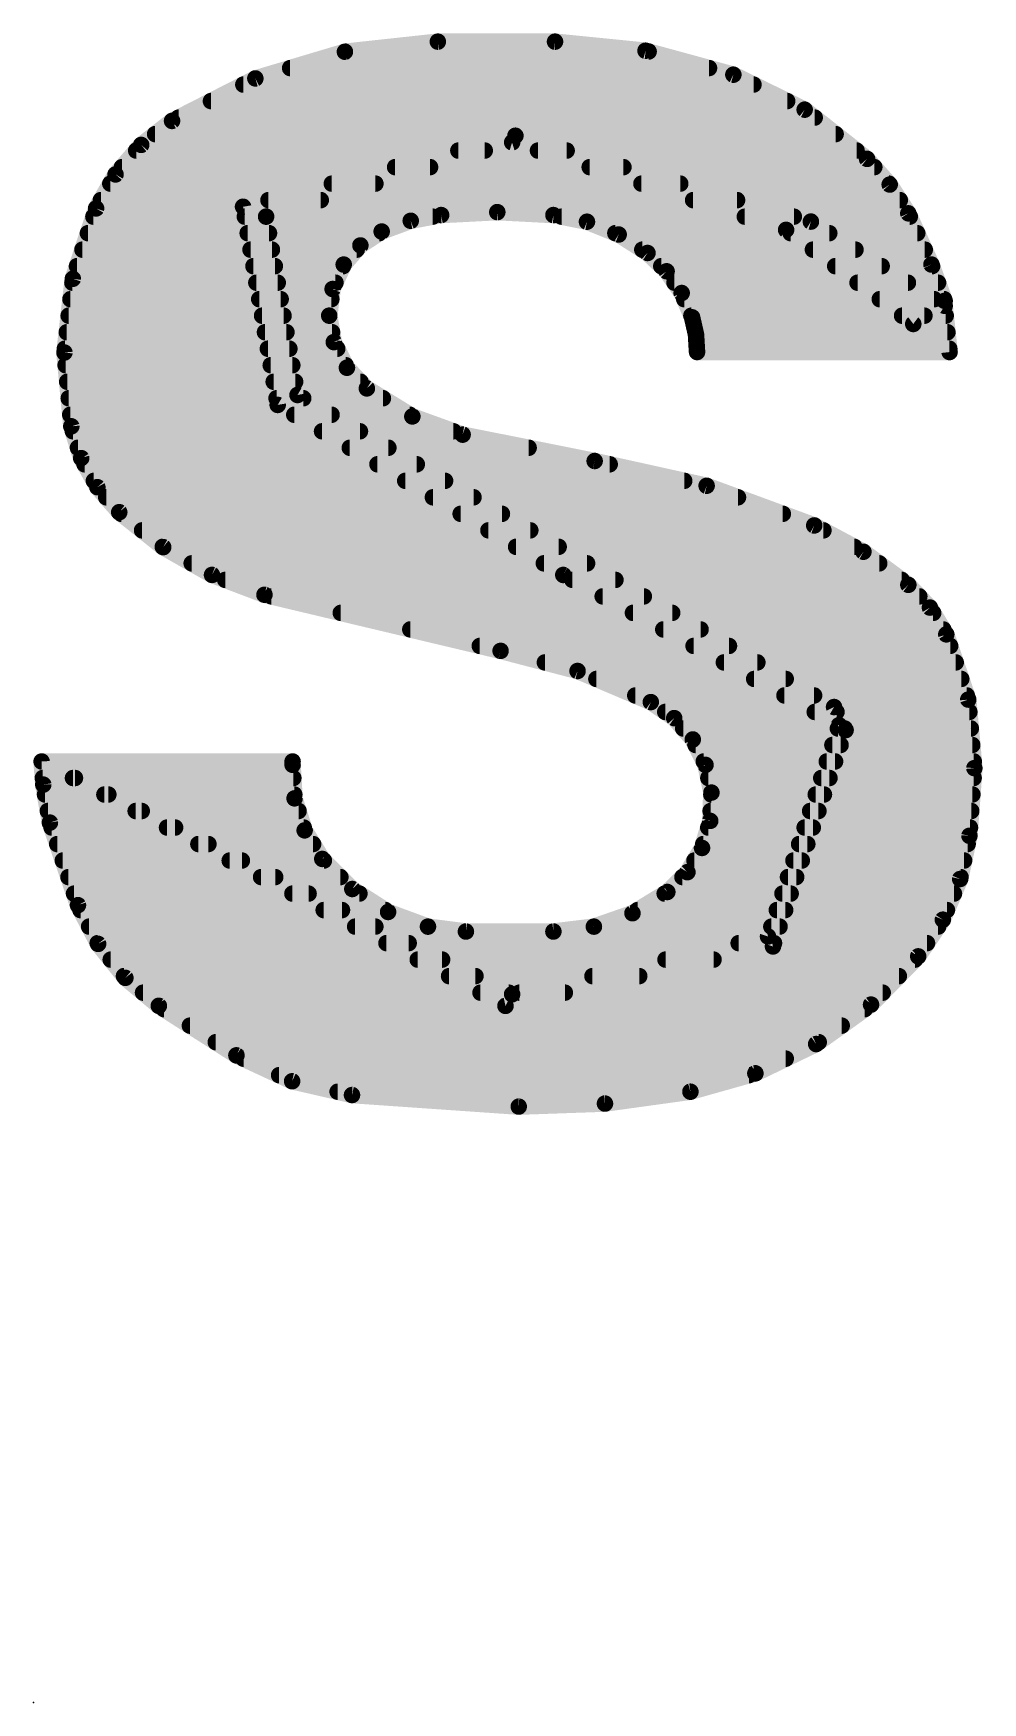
# Model space of a CAD drawing. Extents: x -15.6 to 66.2, y -11.4 to 53.5.
# Drawn here: x 27.94 to 29.4, y 10.16 to 12.728 of the extents above; entities that cross this region are included whole.
import ezdxf

# ---------------------------------------------------------------- set-up
doc = ezdxf.new("R2010")
doc.units = 0
doc.layers.add('21', color=41, linetype='CONTINUOUS')
doc.layers.add('23', color=53, linetype='CONTINUOUS')

msp = doc.modelspace()

# ---------------------------------------------------------------- linework, layer by layer
at = {"layer": '21', "const_width": 0.0254}
for points in [[(28.4193, 12.6997), (28.2815, 12.6586)], [(28.5623, 12.7152), (28.4193, 12.6997)], [(28.4219, 12.7), (28.8866, 12.7)], [(28.7426, 12.7152), (28.5623, 12.7152)], [(28.8819, 12.7013), (28.7426, 12.7152)], [(29.017, 12.6644), (28.8819, 12.7013)], [(28.335, 12.6746), (28.9796, 12.6746)], [(28.2815, 12.6586), (28.1534, 12.5933)], [(28.263, 12.6492), (29.048, 12.6492)], [(29.1267, 12.6106), (29.017, 12.6644)], [(28.2132, 12.6238), (29.0998, 12.6238)], [(28.1634, 12.5984), (29.1422, 12.5984)], [(29.2227, 12.5349), (29.1267, 12.6106)], [(28.1534, 12.5933), (28.1059, 12.5564)], [(28.1273, 12.573), (29.1744, 12.573)], [(28.6817, 12.5705), (28.2626, 12.4612)], [(29.1363, 12.4384), (28.6817, 12.5705)], [(28.1059, 12.5564), (28.0664, 12.5109)], [(28.0982, 12.5476), (28.6345, 12.5476)], [(28.2981, 12.446), (28.6766, 12.5603)], [(28.5939, 12.5476), (28.7605, 12.5476)], [(28.6766, 12.5603), (29.0982, 12.4257)], [(28.7164, 12.5476), (29.2066, 12.5476)], [(28.0762, 12.5222), (28.5504, 12.5222)], [(28.4965, 12.5222), (28.8479, 12.5222)], [(28.7959, 12.5222), (29.2339, 12.5222)], [(29.2576, 12.4954), (29.2227, 12.5349)], [(28.0664, 12.5109), (28.0365, 12.4587)], [(28.0583, 12.4968), (28.4663, 12.4968)], [(28.3991, 12.4968), (28.9353, 12.4968)], [(28.8755, 12.4968), (29.2563, 12.4968)], [(29.2862, 12.4511), (29.2576, 12.4954)], [(28.0438, 12.4714), (28.3822, 12.4714)], [(28.3017, 12.4714), (29.0227, 12.4714)], [(28.9551, 12.4714), (29.2731, 12.4714)], [(28.0365, 12.4587), (28.0007, 12.3504)], [(28.0323, 12.446), (28.2981, 12.446)], [(28.2626, 12.4612), (28.3159, 12.1564)], [(28.2653, 12.446), (28.5542, 12.446)], [(28.3464, 12.1717), (28.2981, 12.446)], [(28.5206, 12.4396), (28.5674, 12.4485)], [(28.5674, 12.4485), (28.6538, 12.453)], [(28.6538, 12.453), (28.7401, 12.4485)], [(28.7401, 12.4485), (28.7917, 12.4382)], [(28.7526, 12.446), (29.1101, 12.446)], [(29.0346, 12.446), (29.2885, 12.446)], [(29.3218, 12.3723), (29.2862, 12.4511)], [(28.0239, 12.4206), (28.3026, 12.4206)], [(28.2697, 12.4206), (28.4721, 12.4206)], [(28.4432, 12.4018), (28.4759, 12.4231)], [(28.4759, 12.4231), (28.5206, 12.4396)], [(28.7917, 12.4382), (28.8406, 12.4185)], [(28.8354, 12.4206), (29.1646, 12.4206)], [(28.8406, 12.4185), (28.8849, 12.3901)], [(29.0982, 12.4257), (29.2938, 12.2809)], [(29.1051, 12.4206), (29.3, 12.4206)], [(29.3421, 12.3088), (29.1363, 12.4384)], [(28.0155, 12.3952), (28.307, 12.3952)], [(28.2741, 12.3952), (28.4374, 12.3952)], [(28.4175, 12.3723), (28.4432, 12.4018)], [(28.8769, 12.3952), (29.2049, 12.3952)], [(29.1394, 12.3952), (29.3115, 12.3952)], [(28.0071, 12.3698), (28.3115, 12.3698)], [(28.2786, 12.3698), (28.4164, 12.3698)], [(28.4004, 12.3347), (28.4175, 12.3723)], [(28.8849, 12.3901), (28.9143, 12.362)], [(28.9061, 12.3698), (29.2452, 12.3698)], [(29.1737, 12.3698), (29.3227, 12.3698)], [(29.3421, 12.3165), (29.3218, 12.3723)], [(28.0007, 12.3504), (27.9878, 12.237)], [(28, 12.3444), (28.316, 12.3444)], [(28.283, 12.3444), (28.4048, 12.3444)], [(28.9143, 12.362), (28.9375, 12.3285)], [(28.9264, 12.3444), (29.2856, 12.3444)], [(29.208, 12.3444), (29.332, 12.3444)], [(27.9971, 12.319), (28.3205, 12.319)], [(28.2875, 12.319), (28.3984, 12.319)], [(28.3952, 12.2937), (28.4004, 12.3347)], [(28.9375, 12.3285), (28.9535, 12.2911)], [(28.9415, 12.319), (29.3259, 12.319)], [(29.2423, 12.319), (29.3412, 12.319)], [(29.2938, 12.2809), (29.3421, 12.3165)], [(27.9943, 12.2936), (28.3249, 12.2936)], [(28.2919, 12.2936), (28.3952, 12.2936)], [(28.4023, 12.253), (28.3952, 12.2937)], [(28.9524, 12.2936), (29.3437, 12.2936)], [(28.9535, 12.2911), (28.9595, 12.2647)], [(29.2766, 12.2936), (29.311, 12.2936)], [(29.3497, 12.2377), (29.3421, 12.3088)], [(27.9914, 12.2682), (28.3294, 12.2682)], [(28.2963, 12.2682), (28.3996, 12.2682)], [(28.9587, 12.2682), (29.3464, 12.2682)], [(28.9595, 12.2647), (28.9611, 12.2377)], [(27.9878, 12.237), (27.9984, 12.1234)], [(27.9885, 12.2428), (28.3339, 12.2428)], [(28.3008, 12.2428), (28.4075, 12.2428)], [(28.4224, 12.2136), (28.4023, 12.253)], [(28.9608, 12.2428), (29.3492, 12.2428)], [(28.9611, 12.2377), (29.3497, 12.2377)], [(27.9896, 12.2174), (28.3384, 12.2174)], [(28.3052, 12.2174), (28.4205, 12.2174)], [(28.4531, 12.1818), (28.4224, 12.2136)], [(27.992, 12.192), (28.3428, 12.192)], [(28.3097, 12.192), (28.4433, 12.192)], [(27.9944, 12.1666), (28.3552, 12.1666)], [(28.3141, 12.1666), (28.4778, 12.1666)], [(29.1719, 11.6916), (28.3464, 12.1717)], [(28.5231, 12.1387), (28.4531, 12.1818)], [(27.9967, 12.1412), (28.3988, 12.1412)], [(28.3159, 12.1564), (28.7553, 11.8948)], [(28.3414, 12.1412), (28.519, 12.1412)], [(28.6004, 12.1107), (28.5231, 12.1387)], [(27.9984, 12.1234), (28.0135, 12.0745)], [(28.0008, 12.1158), (28.4425, 12.1158)], [(28.3841, 12.1158), (28.5863, 12.1158)], [(28.8036, 12.0701), (28.6004, 12.1107)], [(28.0086, 12.0904), (28.4862, 12.0904)], [(28.4268, 12.0904), (28.702, 12.0904)], [(28.0135, 12.0745), (28.0385, 12.0298)], [(28.0188, 12.065), (28.5299, 12.065)], [(28.4694, 12.065), (28.8267, 12.065)], [(28.9759, 12.032), (28.8036, 12.0701)], [(28.033, 12.0396), (28.5735, 12.0396)], [(28.5121, 12.0396), (28.9414, 12.0396)], [(29.1414, 11.971), (28.9759, 12.032)], [(28.0385, 12.0298), (28.0721, 11.9913)], [(28.0521, 12.0142), (28.6172, 12.0142)], [(28.5547, 12.0142), (29.0241, 12.0142)], [(28.0721, 11.9913), (28.1397, 11.9375)], [(28.0752, 11.9888), (28.6609, 11.9888)], [(28.5974, 11.9888), (29.0931, 11.9888)], [(28.1072, 11.9634), (28.7046, 11.9634)], [(28.6401, 11.9634), (29.1556, 11.9634)], [(29.2171, 11.9305), (29.1414, 11.971)], [(28.1391, 11.938), (28.7482, 11.938)], [(28.1397, 11.9375), (28.2148, 11.8949)], [(28.6827, 11.938), (29.203, 11.938)], [(29.2862, 11.8796), (29.2171, 11.9305)], [(28.1836, 11.9126), (28.7919, 11.9126)], [(28.7254, 11.9126), (29.2414, 11.9126)], [(28.2148, 11.8949), (28.2956, 11.8643)], [(28.2351, 11.8872), (28.8356, 11.8872)], [(28.7553, 11.8948), (29.1795, 11.6637)], [(28.7693, 11.8872), (29.2759, 11.8872)], [(29.3194, 11.8446), (29.2862, 11.8796)], [(28.2956, 11.8643), (28.6588, 11.778)], [(28.3061, 11.8618), (28.8793, 11.8618)], [(28.8159, 11.8618), (29.3031, 11.8618)], [(28.413, 11.8364), (28.9229, 11.8364)], [(28.8625, 11.8364), (29.3244, 11.8364)], [(29.3446, 11.8034), (29.3194, 11.8446)], [(28.5199, 11.811), (28.9666, 11.811)], [(28.9091, 11.811), (29.34, 11.811)], [(29.3784, 11.7031), (29.3446, 11.8034)], [(28.6268, 11.7856), (29.0103, 11.7856)], [(28.6588, 11.778), (28.7773, 11.7471)], [(28.9557, 11.7856), (29.3506, 11.7856)], [(28.727, 11.7602), (29.0539, 11.7602)], [(29.0024, 11.7602), (29.3591, 11.7602)], [(28.7773, 11.7471), (28.89, 11.6992)], [(28.8062, 11.7348), (29.0976, 11.7348)], [(29.049, 11.7348), (29.3677, 11.7348)], [(28.866, 11.7094), (29.1413, 11.7094)], [(28.89, 11.6992), (28.926, 11.6745)], [(29.0956, 11.7094), (29.3762, 11.7094)], [(29.3878, 11.5976), (29.3784, 11.7031)], [(28.9122, 11.684), (29.1757, 11.684)], [(28.926, 11.6745), (28.9546, 11.6416)], [(29.1422, 11.684), (29.3801, 11.684)], [(29.1897, 11.6561), (29.1719, 11.6916)], [(28.9398, 11.6586), (29.1884, 11.6586)], [(29.1795, 11.6637), (29.0703, 11.3386)], [(29.0779, 11.3233), (29.1897, 11.6561)], [(29.1778, 11.6586), (29.3824, 11.6586)], [(28.9546, 11.6416), (28.9741, 11.6026)], [(28.9588, 11.6332), (29.182, 11.6332)], [(29.1693, 11.6332), (29.3846, 11.6332)], [(27.9527, 11.6078), (27.9552, 11.5722)], [(28.6766, 11.2497), (27.9527, 11.6078)], [(28.3388, 11.6078), (27.9527, 11.6078)], [(27.9527, 11.6078), (28.6664, 11.2319)], [(28.3388, 11.6027), (28.3388, 11.6078)], [(28.3418, 11.5511), (28.3388, 11.6027)], [(28.9715, 11.6078), (29.1735, 11.6078)], [(28.9741, 11.6026), (28.9832, 11.56)], [(29.1607, 11.6078), (29.3869, 11.6078)], [(29.3802, 11.4935), (29.3878, 11.5976)], [(27.9545, 11.5824), (28.004, 11.5824)], [(27.9552, 11.5722), (27.9654, 11.5138)], [(28.0009, 11.5824), (28.34, 11.5824)], [(28.9785, 11.5824), (29.1649, 11.5824)], [(29.1522, 11.5824), (29.3867, 11.5824)], [(27.9579, 11.557), (28.0554, 11.557)], [(28.0492, 11.557), (28.3415, 11.557)], [(28.3574, 11.5019), (28.3418, 11.5511)], [(28.9832, 11.56), (28.9814, 11.5164)], [(28.9831, 11.557), (29.1564, 11.557)], [(29.1437, 11.557), (29.3848, 11.557)], [(27.9623, 11.5316), (28.1067, 11.5316)], [(28.0974, 11.5316), (28.348, 11.5316)], [(28.982, 11.5316), (29.1479, 11.5316)], [(29.1351, 11.5316), (29.383, 11.5316)], [(27.9654, 11.5138), (28.0086, 11.3868)], [(27.968, 11.5062), (28.1581, 11.5062)], [(28.1456, 11.5062), (28.356, 11.5062)], [(28.3845, 11.4579), (28.3574, 11.5019)], [(28.9814, 11.5164), (28.9688, 11.4748)], [(28.9783, 11.5062), (29.1393, 11.5062)], [(29.1266, 11.5062), (29.3811, 11.5062)], [(29.3659, 11.4271), (29.3802, 11.4935)], [(27.9766, 11.4808), (28.2094, 11.4808)], [(28.1938, 11.4808), (28.3704, 11.4808)], [(28.9688, 11.4748), (28.9463, 11.4376)], [(28.9706, 11.4808), (29.1308, 11.4808)], [(29.1181, 11.4808), (29.3775, 11.4808)], [(27.9853, 11.4554), (28.2608, 11.4554)], [(28.2421, 11.4554), (28.387, 11.4554)], [(28.4307, 11.4116), (28.3845, 11.4579)], [(28.9571, 11.4554), (29.1223, 11.4554)], [(29.1095, 11.4554), (29.372, 11.4554)], [(27.9939, 11.43), (28.3121, 11.43)], [(28.2903, 11.43), (28.4124, 11.43)], [(28.9463, 11.4376), (28.9154, 11.4071)], [(28.9386, 11.43), (29.1137, 11.43)], [(29.101, 11.43), (29.3665, 11.43)], [(29.3393, 11.3645), (29.3659, 11.4271)], [(28.0025, 11.4046), (28.3635, 11.4046)], [(28.3385, 11.4046), (28.4417, 11.4046)], [(28.4858, 11.3764), (28.4307, 11.4116)], [(28.9154, 11.4071), (28.8618, 11.3744)], [(28.9113, 11.4046), (29.1052, 11.4046)], [(29.0925, 11.4046), (29.3564, 11.4046)], [(28.0086, 11.3868), (28.0395, 11.3273)], [(28.0125, 11.3792), (28.4148, 11.3792)], [(28.3867, 11.3792), (28.4814, 11.3792)], [(28.5471, 11.3538), (28.4858, 11.3764)], [(28.8618, 11.3744), (28.8024, 11.3538)], [(28.8696, 11.3792), (29.0967, 11.3792)], [(29.0839, 11.3792), (29.3456, 11.3792)], [(29.3014, 11.3081), (29.3393, 11.3645)], [(28.0257, 11.3538), (28.4662, 11.3538)], [(28.435, 11.3538), (28.5471, 11.3538)], [(28.6055, 11.3462), (28.5471, 11.3538)], [(28.7401, 11.3462), (28.6055, 11.3462)], [(29.0703, 11.3386), (28.6766, 11.2497)], [(28.8024, 11.3538), (28.7401, 11.3462)], [(28.8023, 11.3538), (29.0881, 11.3538)], [(29.0754, 11.3538), (29.3321, 11.3538)], [(28.0389, 11.3284), (28.5175, 11.3284)], [(28.0395, 11.3273), (28.0815, 11.2749)], [(28.4832, 11.3284), (29.0796, 11.3284)], [(28.6664, 11.2319), (29.0779, 11.3233)], [(29.0251, 11.3284), (29.315, 11.3284)], [(28.059, 11.303), (28.5689, 11.303)], [(28.5314, 11.303), (28.9865, 11.303)], [(28.9126, 11.303), (29.2964, 11.303)], [(29.2288, 11.2338), (29.3014, 11.3081)], [(28.0794, 11.2776), (28.6202, 11.2776)], [(28.0815, 11.2749), (28.133, 11.2319)], [(28.5796, 11.2776), (28.8722, 11.2776)], [(28.8002, 11.2776), (29.2716, 11.2776)], [(28.1087, 11.2522), (28.6715, 11.2522)], [(28.6279, 11.2522), (28.7578, 11.2522)], [(28.6877, 11.2522), (29.2468, 11.2522)], [(28.133, 11.2319), (28.2524, 11.1557)], [(28.141, 11.2268), (29.2191, 11.2268)], [(29.1444, 11.1732), (29.2288, 11.2338)], [(28.1808, 11.2014), (29.1837, 11.2014)], [(28.2206, 11.176), (29.1484, 11.176)], [(29.0509, 11.128), (29.1444, 11.1732)], [(28.2524, 11.1557), (28.3381, 11.1159)], [(28.2634, 11.1506), (29.0976, 11.1506)], [(28.3181, 11.1252), (29.0408, 11.1252)], [(28.3381, 11.1159), (28.4302, 11.0947)], [(28.9509, 11.0998), (29.0509, 11.128)], [(28.4081, 11.0998), (28.9509, 11.0998)], [(28.4302, 11.0947), (28.6868, 11.0769)], [(28.6868, 11.0769), (28.8194, 11.0816)], [(28.8194, 11.0816), (28.9509, 11.0998)]]:
    msp.add_lwpolyline(points, dxfattribs=at)
at = {"layer": '21', "const_width": 0.0127}
for points in [[(28.4186, 12.706, 1), (28.42, 12.6934)], [(28.4219, 12.7064, 1), (28.4219, 12.6937)], [(28.4211, 12.6936, 1), (28.4175, 12.7058)], [(28.5623, 12.7216, 1), (28.5623, 12.7089)], [(28.563, 12.7089, 1), (28.5616, 12.7215)], [(28.7432, 12.7215, 1), (28.742, 12.7089)], [(28.7426, 12.7089, 1), (28.7426, 12.7216)], [(28.8836, 12.7074, 1), (28.8802, 12.6951)], [(28.8813, 12.695, 1), (28.8826, 12.7076)], [(28.8866, 12.6937, 1), (28.8866, 12.7064)], [(28.335, 12.6809, 1), (28.335, 12.6683)], [(28.9796, 12.6683, 1), (28.9796, 12.6809)], [(28.263, 12.6555, 1), (28.263, 12.6429)], [(28.2797, 12.6647, 1), (28.2833, 12.6526)], [(28.2844, 12.653, 1), (28.2786, 12.6643)], [(29.0198, 12.6701, 1), (29.0142, 12.6587)], [(29.0153, 12.6583, 1), (29.0187, 12.6705)], [(29.048, 12.6429, 1), (29.048, 12.6555)], [(28.2132, 12.6302, 1), (28.2132, 12.6175)], [(29.0998, 12.6175, 1), (29.0998, 12.6302)], [(28.1634, 12.6047, 1), (28.1634, 12.5921)], [(29.1307, 12.6156, 1), (29.1228, 12.6056)], [(29.1239, 12.6049, 1), (29.1295, 12.6163)], [(29.1422, 12.5921, 1), (29.1422, 12.6047)], [(28.1273, 12.5793, 1), (28.1273, 12.5667)], [(28.1505, 12.599, 1), (28.1563, 12.5876)], [(28.1573, 12.5883, 1), (28.1495, 12.5983)], [(28.6835, 12.5766, 1), (28.6799, 12.5644)], [(28.6833, 12.5644, 1), (28.6801, 12.5766)], [(29.1744, 12.5667, 1), (29.1744, 12.5793)], [(28.0982, 12.554, 1), (28.0982, 12.5413)], [(28.102, 12.5614, 1), (28.1098, 12.5514)], [(28.1107, 12.5522, 1), (28.1011, 12.5605)], [(28.5939, 12.554, 1), (28.5939, 12.5413)], [(28.6345, 12.5413, 1), (28.6345, 12.554)], [(28.6785, 12.5663, 1), (28.6747, 12.5543)], [(28.6784, 12.5542, 1), (28.6748, 12.5664)], [(28.7164, 12.554, 1), (28.7164, 12.5413)], [(28.7605, 12.5413, 1), (28.7605, 12.554)], [(29.2066, 12.5413, 1), (29.2066, 12.554)], [(28.0762, 12.5285, 1), (28.0762, 12.5159)], [(28.4965, 12.5285, 1), (28.4965, 12.5159)], [(28.5504, 12.5159, 1), (28.5504, 12.5285)], [(28.7959, 12.5285, 1), (28.7959, 12.5159)], [(28.8479, 12.5159, 1), (28.8479, 12.5285)], [(29.2275, 12.5391, 1), (29.2179, 12.5307)], [(29.2188, 12.5299, 1), (29.2266, 12.5399)], [(29.2339, 12.5159, 1), (29.2339, 12.5285)], [(28.0583, 12.5031, 1), (28.0583, 12.4905)], [(28.0616, 12.5151, 1), (28.0712, 12.5068)], [(28.0719, 12.5078, 1), (28.0609, 12.5141)], [(28.3991, 12.5031, 1), (28.3991, 12.4905)], [(28.4663, 12.4905, 1), (28.4663, 12.5031)], [(28.8755, 12.5031, 1), (28.8755, 12.4905)], [(28.9353, 12.4905, 1), (28.9353, 12.5031)], [(29.2629, 12.4988, 1), (29.2522, 12.4919)], [(29.2528, 12.4912, 1), (29.2623, 12.4996)], [(29.2563, 12.4905, 1), (29.2563, 12.5031)], [(28.0438, 12.4778, 1), (28.0438, 12.4651)], [(28.3017, 12.4778, 1), (28.3017, 12.4651)], [(28.3822, 12.4651, 1), (28.3822, 12.4778)], [(28.9551, 12.4778, 1), (28.9551, 12.4651)], [(29.0227, 12.4651, 1), (29.0227, 12.4778)], [(29.2731, 12.4651, 1), (29.2731, 12.4778)], [(28.0323, 12.4523, 1), (28.0323, 12.4397)], [(28.031, 12.4619, 1), (28.042, 12.4555)], [(28.0425, 12.4567, 1), (28.0305, 12.4607)], [(28.2689, 12.4623, 1), (28.2563, 12.4601)], [(28.261, 12.4673, 1), (28.2642, 12.4551)], [(28.2653, 12.4523, 1), (28.2653, 12.4397)], [(28.3044, 12.4471, 1), (28.2918, 12.4449)], [(28.2963, 12.4521, 1), (28.2999, 12.4399)], [(28.2981, 12.4397, 1), (28.2981, 12.4523)], [(28.5542, 12.4397, 1), (28.5542, 12.4523)], [(28.5671, 12.4548, 1), (28.5677, 12.4422)], [(28.5686, 12.4423, 1), (28.5662, 12.4547)], [(28.6541, 12.4593, 1), (28.6534, 12.4466)], [(28.6541, 12.4466, 1), (28.6534, 12.4593)], [(28.7413, 12.4547, 1), (28.7389, 12.4423)], [(28.7398, 12.4422, 1), (28.7404, 12.4548)], [(28.7526, 12.4523, 1), (28.7526, 12.4397)], [(29.0346, 12.4523, 1), (29.0346, 12.4397)], [(29.1101, 12.4397, 1), (29.1101, 12.4523)], [(29.292, 12.4537, 1), (29.2804, 12.4485)], [(29.2809, 12.4477, 1), (29.2915, 12.4545)], [(29.2885, 12.4397, 1), (29.2885, 12.4523)], [(28.0239, 12.4269, 1), (28.0239, 12.4143)], [(28.2697, 12.4269, 1), (28.2697, 12.4143)], [(28.3026, 12.4143, 1), (28.3026, 12.4269)], [(28.4737, 12.4291, 1), (28.4781, 12.4171)], [(28.4721, 12.4143, 1), (28.4721, 12.4269)], [(28.4794, 12.4178, 1), (28.4724, 12.4284)], [(28.5194, 12.4459, 1), (28.5218, 12.4334)], [(28.5228, 12.4337, 1), (28.5184, 12.4456)], [(28.7941, 12.4441, 1), (28.7894, 12.4323)], [(28.7905, 12.432, 1), (28.793, 12.4444)], [(28.8354, 12.4269, 1), (28.8354, 12.4143)], [(28.844, 12.4239, 1), (28.8371, 12.4132)], [(28.8382, 12.4126, 1), (28.8429, 12.4244)], [(29.102, 12.4308, 1), (29.0944, 12.4206)], [(29.0963, 12.4197, 1), (29.1001, 12.4317)], [(29.1051, 12.4269, 1), (29.1051, 12.4143)], [(29.1397, 12.4438, 1), (29.1329, 12.433)], [(29.1345, 12.4323, 1), (29.1381, 12.4445)], [(29.1646, 12.4143, 1), (29.1646, 12.4269)], [(29.3, 12.4143, 1), (29.3, 12.4269)], [(28.0155, 12.4016, 1), (28.0155, 12.3889)], [(28.2741, 12.4016, 1), (28.2741, 12.3889)], [(28.307, 12.3889, 1), (28.307, 12.4016)], [(28.4397, 12.4071, 1), (28.4466, 12.3965)], [(28.4374, 12.3889, 1), (28.4374, 12.4016)], [(28.4479, 12.3976, 1), (28.4384, 12.4059)], [(28.8769, 12.4016, 1), (28.8769, 12.3889)], [(29.1394, 12.4016, 1), (29.1394, 12.3889)], [(29.2049, 12.3889, 1), (29.2049, 12.4016)], [(29.3115, 12.3889, 1), (29.3115, 12.4016)], [(28.0071, 12.3762, 1), (28.0071, 12.3635)], [(28.2786, 12.3762, 1), (28.2786, 12.3635)], [(28.3115, 12.3635, 1), (28.3115, 12.3762)], [(28.4127, 12.3765, 1), (28.4223, 12.3681)], [(28.4233, 12.3697, 1), (28.4117, 12.3749)], [(28.4164, 12.3635, 1), (28.4164, 12.3762)], [(28.8893, 12.3947, 1), (28.8805, 12.3855)], [(28.8815, 12.3848, 1), (28.8883, 12.3954)], [(28.9061, 12.3762, 1), (28.9061, 12.3635)], [(29.1737, 12.3762, 1), (29.1737, 12.3635)], [(29.2452, 12.3635, 1), (29.2452, 12.3762)], [(29.3278, 12.3745, 1), (29.3158, 12.3701)], [(29.316, 12.3697, 1), (29.3276, 12.3749)], [(29.3227, 12.3635, 1), (29.3227, 12.3762)], [(28, 12.3507, 1), (28, 12.3381)], [(28.007, 12.3496, 1), (27.9944, 12.3511)], [(27.9947, 12.3524, 1), (28.0067, 12.3484)], [(28.283, 12.3507, 1), (28.283, 12.3381)], [(28.316, 12.3381, 1), (28.316, 12.3507)], [(28.4048, 12.3381, 1), (28.4048, 12.3507)], [(28.9195, 12.3656, 1), (28.9091, 12.3583)], [(28.9099, 12.3574, 1), (28.9187, 12.3665)], [(28.9264, 12.3507, 1), (28.9264, 12.3381)], [(29.208, 12.3507, 1), (29.208, 12.3381)], [(29.2856, 12.3381, 1), (29.2856, 12.3507)], [(29.332, 12.3381, 1), (29.332, 12.3507)], [(27.9971, 12.3254, 1), (27.9971, 12.3127)], [(28.2875, 12.3254, 1), (28.2875, 12.3127)], [(28.3205, 12.3127, 1), (28.3205, 12.3254)], [(28.3946, 12.3373, 1), (28.4062, 12.3321)], [(28.4067, 12.3339, 1), (28.3941, 12.3355)], [(28.3984, 12.3127, 1), (28.3984, 12.3254)], [(28.9433, 12.331, 1), (28.9316, 12.326)], [(28.9322, 12.3249, 1), (28.9427, 12.3321)], [(28.9415, 12.3254, 1), (28.9415, 12.3127)], [(29.2423, 12.3254, 1), (29.2423, 12.3127)], [(29.3259, 12.3127, 1), (29.3259, 12.3254)], [(29.3459, 12.3114, 1), (29.3383, 12.3216)], [(29.3412, 12.3127, 1), (29.3412, 12.3254)], [(27.9943, 12.3, 1), (27.9943, 12.2873)], [(28.2919, 12.3, 1), (28.2919, 12.2873)], [(28.3249, 12.2873, 1), (28.3249, 12.3)], [(28.4014, 12.2948, 1), (28.3889, 12.2926)], [(28.3889, 12.2945, 1), (28.4015, 12.2929)], [(28.3952, 12.2873, 1), (28.3952, 12.3)], [(28.9524, 12.3, 1), (28.9524, 12.2873)], [(28.9597, 12.2925, 1), (28.9473, 12.2897)], [(29.2766, 12.3, 1), (29.2766, 12.2873)], [(29.311, 12.2873, 1), (29.311, 12.3)], [(29.3484, 12.3095, 1), (29.3358, 12.3081)], [(29.3361, 12.3143, 1), (29.3481, 12.3187)], [(29.3387, 12.3034, 1), (29.3455, 12.3142)], [(29.3437, 12.2873, 1), (29.3437, 12.3)], [(27.9914, 12.2745, 1), (27.9914, 12.2619)], [(28.2963, 12.2745, 1), (28.2963, 12.2619)], [(28.3294, 12.2619, 1), (28.3294, 12.2745)], [(28.3996, 12.2619, 1), (28.3996, 12.2745)], [(28.9477, 12.2886, 1), (28.9593, 12.2936)], [(28.9587, 12.2745, 1), (28.9587, 12.2619)], [(28.9658, 12.2651, 1), (28.9531, 12.2643)], [(29.29, 12.286, 1), (29.2976, 12.2758)], [(29.29, 12.2758, 1), (29.2976, 12.286)], [(29.3464, 12.2619, 1), (29.3464, 12.2745)], [(27.9941, 12.2376, 1), (27.9815, 12.2364)], [(27.9885, 12.2492, 1), (27.9885, 12.2365)], [(28.3008, 12.2492, 1), (28.3008, 12.2365)], [(28.3339, 12.2365, 1), (28.3339, 12.2492)], [(28.408, 12.2559, 1), (28.3966, 12.2501)], [(28.396, 12.2519, 1), (28.4086, 12.2541)], [(28.4075, 12.2365, 1), (28.4075, 12.2492)], [(28.9533, 12.2633, 1), (28.9657, 12.2661)], [(28.9608, 12.2492, 1), (28.9608, 12.2365)], [(28.9611, 12.244, 1), (28.9611, 12.2314)], [(29.3492, 12.2365, 1), (29.3492, 12.2492)], [(29.3497, 12.2314, 1), (29.3497, 12.244)], [(27.9815, 12.2377, 1), (27.9941, 12.2363)], [(27.9896, 12.2238, 1), (27.9896, 12.2111)], [(28.3052, 12.2238, 1), (28.3052, 12.2111)], [(28.3384, 12.2111, 1), (28.3384, 12.2238)], [(28.427, 12.218, 1), (28.4178, 12.2092)], [(28.4205, 12.2111, 1), (28.4205, 12.2238)], [(28.9548, 12.2373, 1), (28.9674, 12.2381)], [(29.3434, 12.237, 1), (29.356, 12.2384)], [(27.992, 12.1983, 1), (27.992, 12.1857)], [(28.3097, 12.1983, 1), (28.3097, 12.1857)], [(28.3428, 12.1857, 1), (28.3428, 12.1983)], [(28.4167, 12.2107, 1), (28.4281, 12.2165)], [(28.4433, 12.1857, 1), (28.4433, 12.1983)], [(27.9944, 12.173, 1), (27.9944, 12.1603)], [(28.3141, 12.173, 1), (28.3141, 12.1603)], [(28.3496, 12.1772, 1), (28.3432, 12.1662)], [(28.3401, 12.1706, 1), (28.3527, 12.1728)], [(28.3552, 12.1603, 1), (28.3552, 12.173)], [(28.4564, 12.1872, 1), (28.4498, 12.1764)], [(28.4485, 12.1774, 1), (28.4577, 12.1862)], [(28.4778, 12.1603, 1), (28.4778, 12.173)], [(27.9967, 12.1476, 1), (27.9967, 12.1349)], [(28.3191, 12.1619, 1), (28.3127, 12.1509)], [(28.3096, 12.1553, 1), (28.3222, 12.1575)], [(28.3414, 12.1476, 1), (28.3414, 12.1349)], [(28.3988, 12.1349, 1), (28.3988, 12.1476)], [(28.5252, 12.1446, 1), (28.5209, 12.1327)], [(28.519, 12.1349, 1), (28.519, 12.1476)], [(28.5198, 12.1333, 1), (28.5264, 12.1441)], [(28.0045, 12.1253, 1), (27.9923, 12.1215)], [(27.9921, 12.1228, 1), (28.0047, 12.124)], [(28.0008, 12.1221, 1), (28.0008, 12.1095)], [(28.3841, 12.1221, 1), (28.3841, 12.1095)], [(28.4425, 12.1095, 1), (28.4425, 12.1221)], [(28.5863, 12.1095, 1), (28.5863, 12.1221)], [(28.6016, 12.1169, 1), (28.5992, 12.1045)], [(28.5982, 12.1047, 1), (28.6026, 12.1167)], [(28.0086, 12.0968, 1), (28.0086, 12.0841)], [(28.4268, 12.0968, 1), (28.4268, 12.0841)], [(28.4862, 12.0841, 1), (28.4862, 12.0968)], [(28.702, 12.0841, 1), (28.702, 12.0968)], [(28.0191, 12.0776, 1), (28.008, 12.0714)], [(28.0075, 12.0726, 1), (28.0196, 12.0764)], [(28.0188, 12.0714, 1), (28.0188, 12.0587)], [(28.4694, 12.0714, 1), (28.4694, 12.0587)], [(28.5299, 12.0587, 1), (28.5299, 12.0714)], [(28.805, 12.0763, 1), (28.8022, 12.0639)], [(28.8024, 12.0639, 1), (28.8048, 12.0763)], [(28.8267, 12.0587, 1), (28.8267, 12.0714)], [(28.033, 12.0459, 1), (28.033, 12.0333)], [(28.5121, 12.0459, 1), (28.5121, 12.0333)], [(28.5735, 12.0333, 1), (28.5735, 12.0459)], [(28.9414, 12.0333, 1), (28.9414, 12.0459)], [(28.978, 12.0379, 1), (28.9737, 12.026)], [(28.9745, 12.0258, 1), (28.9772, 12.0382)], [(28.0432, 12.034, 1), (28.0337, 12.0257)], [(28.0329, 12.0268, 1), (28.044, 12.0329)], [(28.0521, 12.0206, 1), (28.0521, 12.0079)], [(28.5547, 12.0206, 1), (28.5547, 12.0079)], [(28.6172, 12.0079, 1), (28.6172, 12.0206)], [(29.0241, 12.0079, 1), (29.0241, 12.0206)], [(28.0761, 11.9963, 1), (28.0681, 11.9863)], [(28.0673, 11.9871, 1), (28.0769, 11.9955)], [(28.0752, 11.9952, 1), (28.0752, 11.9825)], [(28.5974, 11.9952, 1), (28.5974, 11.9825)], [(28.6609, 11.9825, 1), (28.6609, 11.9952)], [(29.0931, 11.9825, 1), (29.0931, 11.9952)], [(28.1072, 11.9697, 1), (28.1072, 11.9571)], [(28.6401, 11.9697, 1), (28.6401, 11.9571)], [(28.7046, 11.9571, 1), (28.7046, 11.9697)], [(29.1444, 11.9766, 1), (29.1384, 11.9654)], [(29.1392, 11.965, 1), (29.1436, 11.977)], [(29.1556, 11.9571, 1), (29.1556, 11.9697)], [(28.1391, 11.9444, 1), (28.1391, 11.9317)], [(28.1428, 11.9431, 1), (28.1366, 11.932)], [(28.1358, 11.9326, 1), (28.1437, 11.9425)], [(28.6827, 11.9444, 1), (28.6827, 11.9317)], [(28.7482, 11.9317, 1), (28.7482, 11.9444)], [(29.203, 11.9317, 1), (29.203, 11.9444)], [(29.2208, 11.9356, 1), (29.2133, 11.9254)], [(29.2141, 11.9249, 1), (29.2201, 11.9361)], [(28.1836, 11.919, 1), (28.1836, 11.9063)], [(28.7254, 11.919, 1), (28.7254, 11.9063)], [(28.7919, 11.9063, 1), (28.7919, 11.919)], [(29.2414, 11.9063, 1), (29.2414, 11.919)], [(28.2171, 11.9008, 1), (28.2126, 11.8889)], [(28.2117, 11.8893, 1), (28.2179, 11.9004)], [(28.2351, 11.8935, 1), (28.2351, 11.8809)], [(28.7583, 11.9004, 1), (28.7523, 11.8892)], [(28.7521, 11.8893, 1), (28.7585, 11.9003)], [(28.7693, 11.8935, 1), (28.7693, 11.8809)], [(28.8356, 11.8809, 1), (28.8356, 11.8935)], [(29.2759, 11.8809, 1), (29.2759, 11.8935)], [(29.2908, 11.884, 1), (29.2816, 11.8752)], [(29.2824, 11.8745, 1), (29.29, 11.8847)], [(28.2971, 11.8705, 1), (28.2941, 11.8581)], [(28.2934, 11.8584, 1), (28.2978, 11.8702)], [(28.3061, 11.8681, 1), (28.3061, 11.8555)], [(28.8159, 11.8681, 1), (28.8159, 11.8555)], [(28.8793, 11.8555, 1), (28.8793, 11.8681)], [(29.3031, 11.8555, 1), (29.3031, 11.8681)], [(28.413, 11.8428, 1), (28.413, 11.8301)], [(28.8625, 11.8428, 1), (28.8625, 11.8301)], [(28.9229, 11.8301, 1), (28.9229, 11.8428)], [(29.3249, 11.8479, 1), (29.314, 11.8413)], [(29.3148, 11.8402, 1), (29.324, 11.849)], [(29.3244, 11.8301, 1), (29.3244, 11.8428)], [(28.5199, 11.8173, 1), (28.5199, 11.8047)], [(28.9091, 11.8173, 1), (28.9091, 11.8047)], [(28.9666, 11.8047, 1), (28.9666, 11.8173)], [(29.3506, 11.8054, 1), (29.3386, 11.8014)], [(29.3392, 11.8001, 1), (29.35, 11.8067)], [(29.34, 11.8047, 1), (29.34, 11.8173)], [(28.6268, 11.7919, 1), (28.6268, 11.7793)], [(28.6604, 11.7841, 1), (28.6572, 11.7719)], [(28.6573, 11.7718, 1), (28.6603, 11.7842)], [(28.9557, 11.7919, 1), (28.9557, 11.7793)], [(29.0103, 11.7793, 1), (29.0103, 11.7919)], [(29.3506, 11.7793, 1), (29.3506, 11.7919)], [(28.727, 11.7666, 1), (28.727, 11.7539)], [(29.0024, 11.7666, 1), (29.0024, 11.7539)], [(29.0539, 11.7539, 1), (29.0539, 11.7666)], [(29.3591, 11.7539, 1), (29.3591, 11.7666)], [(28.7798, 11.7529, 1), (28.7748, 11.7412)], [(28.7757, 11.7409, 1), (28.7789, 11.7532)], [(28.8062, 11.7411, 1), (28.8062, 11.7285)], [(29.049, 11.7411, 1), (29.049, 11.7285)], [(29.0976, 11.7285, 1), (29.0976, 11.7411)], [(29.3677, 11.7285, 1), (29.3677, 11.7411)], [(28.866, 11.7157, 1), (28.866, 11.7031)], [(28.8936, 11.7044, 1), (28.8864, 11.694)], [(28.8875, 11.6934, 1), (28.8925, 11.705)], [(29.0956, 11.7157, 1), (29.0956, 11.7031)], [(29.1413, 11.7031, 1), (29.1413, 11.7157)], [(29.3847, 11.7036, 1), (29.3721, 11.7025)], [(29.3724, 11.701, 1), (29.3844, 11.7051)], [(29.3762, 11.7031, 1), (29.3762, 11.7157)], [(28.9122, 11.6904, 1), (28.9122, 11.6777)], [(28.9308, 11.6787, 1), (28.9212, 11.6704)], [(28.9224, 11.6693, 1), (28.9296, 11.6798)], [(29.1422, 11.6904, 1), (29.1422, 11.6777)], [(29.1776, 11.6944, 1), (29.1662, 11.6888)], [(29.1687, 11.6861, 1), (29.1751, 11.6971)], [(29.1757, 11.6777, 1), (29.1757, 11.6904)], [(29.3801, 11.6777, 1), (29.3801, 11.6904)], [(28.9398, 11.6649, 1), (28.9398, 11.6523)], [(29.1778, 11.6649, 1), (29.1778, 11.6523)], [(29.1855, 11.6617, 1), (29.1735, 11.6657)], [(29.1765, 11.6581, 1), (29.1825, 11.6693)], [(29.1957, 11.6541, 1), (29.1837, 11.6581)], [(29.184, 11.6533, 1), (29.1954, 11.6589)], [(29.1884, 11.6523, 1), (29.1884, 11.6649)], [(29.3824, 11.6523, 1), (29.3824, 11.6649)], [(28.9603, 11.6445, 1), (28.9489, 11.6388)], [(28.9498, 11.6375, 1), (28.9594, 11.6458)], [(28.9588, 11.6395, 1), (28.9588, 11.6269)], [(29.1693, 11.6395, 1), (29.1693, 11.6269)], [(29.182, 11.6269, 1), (29.182, 11.6395)], [(29.3846, 11.6269, 1), (29.3846, 11.6395)], [(27.959, 11.6082, 1), (27.9464, 11.6074)], [(27.9555, 11.6135, 1), (27.9499, 11.6021)], [(27.9527, 11.6142, 1), (27.9527, 11.6015)], [(27.9557, 11.6134, 1), (27.9497, 11.6022)], [(28.3451, 11.6031, 1), (28.3325, 11.6023)], [(28.3452, 11.6078, 1), (28.3325, 11.6078)], [(28.3325, 11.6027, 1), (28.3452, 11.6027)], [(28.3388, 11.6015, 1), (28.3388, 11.6142)], [(28.9715, 11.6142, 1), (28.9715, 11.6015)], [(28.9803, 11.604, 1), (28.9679, 11.6013)], [(28.9684, 11.5998, 1), (28.9798, 11.6055)], [(29.1607, 11.6142, 1), (29.1607, 11.6015)], [(29.1735, 11.6015, 1), (29.1735, 11.6142)], [(29.3941, 11.5971, 1), (29.3815, 11.5981)], [(29.3869, 11.6015, 1), (29.3869, 11.6142)], [(27.9545, 11.5887, 1), (27.9545, 11.5761)], [(27.9615, 11.5733, 1), (27.9489, 11.5711)], [(28.0009, 11.5887, 1), (28.0009, 11.5761)], [(28.004, 11.5761, 1), (28.004, 11.5887)], [(28.34, 11.5761, 1), (28.34, 11.5887)], [(28.9785, 11.5887, 1), (28.9785, 11.5761)], [(29.1522, 11.5887, 1), (29.1522, 11.5761)], [(29.1649, 11.5761, 1), (29.1649, 11.5887)], [(29.3815, 11.597, 1), (29.3941, 11.5982)], [(29.3867, 11.5761, 1), (29.3867, 11.5887)], [(27.9489, 11.5718, 1), (27.9615, 11.5726)], [(27.9579, 11.5633, 1), (27.9579, 11.5507)], [(28.0492, 11.5633, 1), (28.0492, 11.5507)], [(28.0554, 11.5507, 1), (28.0554, 11.5633)], [(28.3355, 11.5508, 1), (28.3482, 11.5515)], [(28.3479, 11.553, 1), (28.3358, 11.5492)], [(28.3415, 11.5507, 1), (28.3415, 11.5633)], [(28.9831, 11.5633, 1), (28.9831, 11.5507)], [(28.9896, 11.5597, 1), (28.9769, 11.5602)], [(28.977, 11.5587, 1), (28.9895, 11.5613)], [(29.1437, 11.5633, 1), (29.1437, 11.5507)], [(29.1564, 11.5507, 1), (29.1564, 11.5633)], [(29.3848, 11.5507, 1), (29.3848, 11.5633)], [(27.9623, 11.538, 1), (27.9623, 11.5253)], [(28.0974, 11.538, 1), (28.0974, 11.5253)], [(28.1067, 11.5253, 1), (28.1067, 11.538)], [(28.348, 11.5253, 1), (28.348, 11.538)], [(28.982, 11.538, 1), (28.982, 11.5253)], [(29.1351, 11.538, 1), (29.1351, 11.5253)], [(29.1479, 11.5253, 1), (29.1479, 11.538)], [(29.383, 11.5253, 1), (29.383, 11.538)], [(27.9714, 11.5158, 1), (27.9594, 11.5118)], [(27.9591, 11.5127, 1), (27.9717, 11.5149)], [(27.968, 11.5125, 1), (27.968, 11.4999)], [(28.1456, 11.5125, 1), (28.1456, 11.4999)], [(28.1581, 11.4999, 1), (28.1581, 11.5125)], [(28.3628, 11.5052, 1), (28.352, 11.4985)], [(28.3513, 11.5, 1), (28.3634, 11.5038)], [(28.356, 11.4999, 1), (28.356, 11.5125)], [(28.9783, 11.5125, 1), (28.9783, 11.4999)], [(28.9751, 11.5167, 1), (28.9877, 11.5161)], [(28.9875, 11.5146, 1), (28.9753, 11.5182)], [(29.1266, 11.5125, 1), (29.1266, 11.4999)], [(29.1393, 11.4999, 1), (29.1393, 11.5125)], [(29.3864, 11.4922, 1), (29.374, 11.4948)], [(29.3811, 11.4999, 1), (29.3811, 11.5125)], [(27.9766, 11.4871, 1), (27.9766, 11.4745)], [(28.1938, 11.4871, 1), (28.1938, 11.4745)], [(28.2094, 11.4745, 1), (28.2094, 11.4871)], [(28.3704, 11.4745, 1), (28.3704, 11.4871)], [(28.9627, 11.4767, 1), (28.9749, 11.473)], [(28.9742, 11.4715, 1), (28.9634, 11.4781)], [(28.9706, 11.4871, 1), (28.9706, 11.4745)], [(29.1181, 11.4871, 1), (29.1181, 11.4745)], [(29.1308, 11.4745, 1), (29.1308, 11.4871)], [(29.3739, 11.494, 1), (29.3865, 11.493)], [(29.3775, 11.4745, 1), (29.3775, 11.4871)], [(27.9853, 11.4618, 1), (27.9853, 11.4491)], [(28.2421, 11.4618, 1), (28.2421, 11.4491)], [(28.2608, 11.4491, 1), (28.2608, 11.4618)], [(28.389, 11.4624, 1), (28.38, 11.4534)], [(28.3791, 11.4546, 1), (28.3899, 11.4612)], [(28.387, 11.4491, 1), (28.387, 11.4618)], [(28.9571, 11.4618, 1), (28.9571, 11.4491)], [(29.1095, 11.4618, 1), (29.1095, 11.4491)], [(29.1223, 11.4491, 1), (29.1223, 11.4618)], [(29.372, 11.4491, 1), (29.372, 11.4618)], [(27.9939, 11.4363, 1), (27.9939, 11.4237)], [(28.2903, 11.4363, 1), (28.2903, 11.4237)], [(28.3121, 11.4237, 1), (28.3121, 11.4363)], [(28.4124, 11.4237, 1), (28.4124, 11.4363)], [(28.9386, 11.4363, 1), (28.9386, 11.4237)], [(28.9409, 11.4409, 1), (28.9518, 11.4343)], [(28.9508, 11.4331, 1), (28.9419, 11.4421)], [(29.101, 11.4363, 1), (29.101, 11.4237)], [(29.1137, 11.4237, 1), (29.1137, 11.4363)], [(29.3597, 11.4284, 1), (29.3721, 11.4257)], [(29.3718, 11.4246, 1), (29.3601, 11.4295)], [(29.3665, 11.4237, 1), (29.3665, 11.4363)], [(28.0025, 11.4109, 1), (28.0025, 11.3983)], [(28.3385, 11.4109, 1), (28.3385, 11.3983)], [(28.3635, 11.3983, 1), (28.3635, 11.4109)], [(28.4341, 11.417, 1), (28.4273, 11.4063)], [(28.4262, 11.4072, 1), (28.4352, 11.4161)], [(28.4417, 11.3983, 1), (28.4417, 11.4109)], [(28.9113, 11.4109, 1), (28.9113, 11.3983)], [(28.9109, 11.4116, 1), (28.9199, 11.4026)], [(28.9187, 11.4017, 1), (28.9121, 11.4125)], [(29.0925, 11.4109, 1), (29.0925, 11.3983)], [(29.1052, 11.3983, 1), (29.1052, 11.4109)], [(29.3564, 11.3983, 1), (29.3564, 11.4109)], [(28.0142, 11.3897, 1), (28.003, 11.3839)], [(28.0026, 11.3848, 1), (28.0146, 11.3888)], [(28.0125, 11.3856, 1), (28.0125, 11.3729)], [(28.3867, 11.3856, 1), (28.3867, 11.3729)], [(28.4148, 11.3729, 1), (28.4148, 11.3856)], [(28.4879, 11.3823, 1), (28.4836, 11.3704)], [(28.4814, 11.3729, 1), (28.4814, 11.3856)], [(28.4823, 11.371, 1), (28.4892, 11.3817)], [(28.8585, 11.3799, 1), (28.8651, 11.369)], [(28.8638, 11.3684, 1), (28.8597, 11.3804)], [(28.8696, 11.3856, 1), (28.8696, 11.3729)], [(29.0839, 11.3856, 1), (29.0839, 11.3729)], [(29.0967, 11.3729, 1), (29.0967, 11.3856)], [(29.3446, 11.361, 1), (29.3341, 11.368)], [(29.3456, 11.3729, 1), (29.3456, 11.3856)], [(28.0257, 11.3601, 1), (28.0257, 11.3475)], [(28.435, 11.3601, 1), (28.435, 11.3475)], [(28.4662, 11.3475, 1), (28.4662, 11.3601)], [(28.5479, 11.3601, 1), (28.5463, 11.3475)], [(28.5449, 11.3478, 1), (28.5493, 11.3598)], [(28.5471, 11.3475, 1), (28.5471, 11.3601)], [(28.6055, 11.3526, 1), (28.6055, 11.3399)], [(28.6047, 11.3399, 1), (28.6063, 11.3525)], [(28.7393, 11.3525, 1), (28.7409, 11.3399)], [(28.7401, 11.3399, 1), (28.7401, 11.3526)], [(28.8023, 11.3601, 1), (28.8023, 11.3475)], [(28.8004, 11.3598, 1), (28.8045, 11.3478)], [(28.8032, 11.3475, 1), (28.8017, 11.3601)], [(29.0717, 11.3324, 1), (29.0689, 11.3448)], [(29.0754, 11.3601, 1), (29.0754, 11.3475)], [(29.0881, 11.3475, 1), (29.0881, 11.3601)], [(29.3321, 11.3475, 1), (29.3321, 11.3601)], [(29.3335, 11.367, 1), (29.3452, 11.362)], [(28.0389, 11.3347, 1), (28.0389, 11.3221)], [(28.0445, 11.3312, 1), (28.0346, 11.3233)], [(28.0339, 11.3243, 1), (28.0452, 11.3302)], [(28.4832, 11.3347, 1), (28.4832, 11.3221)], [(28.5175, 11.3221, 1), (28.5175, 11.3347)], [(29.0251, 11.3347, 1), (29.0251, 11.3221)], [(29.0643, 11.3406, 1), (29.0763, 11.3366)], [(29.0719, 11.3253, 1), (29.0839, 11.3213)], [(29.0793, 11.3171, 1), (29.0765, 11.3295)], [(29.0796, 11.3221, 1), (29.0796, 11.3347)], [(29.315, 11.3221, 1), (29.315, 11.3347)], [(28.059, 11.3094, 1), (28.059, 11.2967)], [(28.5314, 11.3094, 1), (28.5314, 11.2967)], [(28.5689, 11.2967, 1), (28.5689, 11.3094)], [(28.9126, 11.3094, 1), (28.9126, 11.2967)], [(28.9865, 11.2967, 1), (28.9865, 11.3094)], [(29.2961, 11.3116, 1), (29.3067, 11.3046)], [(29.2964, 11.2967, 1), (29.2964, 11.3094)], [(29.3059, 11.3037, 1), (29.2969, 11.3125)], [(28.0794, 11.284, 1), (28.0794, 11.2713)], [(28.0856, 11.2798, 1), (28.0775, 11.2701)], [(28.0766, 11.271, 1), (28.0865, 11.2789)], [(28.5796, 11.284, 1), (28.5796, 11.2713)], [(28.6202, 11.2713, 1), (28.6202, 11.284)], [(28.8002, 11.284, 1), (28.8002, 11.2713)], [(28.8722, 11.2713, 1), (28.8722, 11.284)], [(29.2716, 11.2713, 1), (29.2716, 11.284)], [(28.1087, 11.2585, 1), (28.1087, 11.2459)], [(28.6279, 11.2585, 1), (28.6279, 11.2459)], [(28.6752, 11.2559, 1), (28.678, 11.2435)], [(28.6715, 11.2459, 1), (28.6715, 11.2585)], [(28.6738, 11.244, 1), (28.6794, 11.2554)], [(28.6877, 11.2585, 1), (28.6877, 11.2459)], [(28.7578, 11.2459, 1), (28.7578, 11.2585)], [(29.2468, 11.2459, 1), (29.2468, 11.2585)], [(28.1364, 11.2373, 1), (28.1296, 11.2265)], [(28.1289, 11.227, 1), (28.1371, 11.2368)], [(28.141, 11.2332, 1), (28.141, 11.2205)], [(28.665, 11.2381, 1), (28.6678, 11.2257)], [(28.6634, 11.2263, 1), (28.6694, 11.2375)], [(29.2191, 11.2205, 1), (29.2191, 11.2332)], [(29.2243, 11.2382, 1), (29.2333, 11.2294)], [(29.2325, 11.2286, 1), (29.2251, 11.239)], [(28.1808, 11.2078, 1), (28.1808, 11.1951)], [(29.1837, 11.1951, 1), (29.1837, 11.2078)], [(28.2206, 11.1823, 1), (28.2206, 11.1697)], [(29.1407, 11.1783, 1), (29.1481, 11.168)], [(29.1472, 11.1674, 1), (29.1417, 11.1789)], [(29.1484, 11.1697, 1), (29.1484, 11.1823)], [(28.2551, 11.1615, 1), (28.2497, 11.1499)], [(28.249, 11.1503, 1), (28.2558, 11.1611)], [(28.2634, 11.157, 1), (28.2634, 11.1443)], [(29.0976, 11.1443, 1), (29.0976, 11.157)], [(28.3181, 11.1316, 1), (28.3181, 11.1189)], [(28.3395, 11.1221, 1), (28.3367, 11.1097)], [(28.3354, 11.1102, 1), (28.3408, 11.1217)], [(29.0408, 11.1189, 1), (29.0408, 11.1316)], [(29.0481, 11.1338, 1), (29.0536, 11.1223)], [(29.0526, 11.1219, 1), (29.0491, 11.1342)], [(28.4081, 11.1061, 1), (28.4081, 11.0935)], [(28.4306, 11.101, 1), (28.4298, 11.0884)], [(28.4288, 11.0885, 1), (28.4316, 11.1009)], [(28.8186, 11.0879, 1), (28.8203, 11.0753)], [(28.8197, 11.0752, 1), (28.8192, 11.0879)], [(28.9492, 11.1059, 1), (28.9526, 11.0937)], [(28.9518, 11.0935, 1), (28.95, 11.1061)], [(28.9509, 11.0935, 1), (28.9509, 11.1061)], [(28.6866, 11.0832, 1), (28.687, 11.0706)], [(28.6864, 11.0706, 1), (28.6872, 11.0832)]]:
    msp.add_lwpolyline(points, format="xyb", dxfattribs=at)
at = {"layer": '23'}
msp.add_point((27.94, 10.16), dxfattribs=at)

doc.saveas('drawing.dxf')
